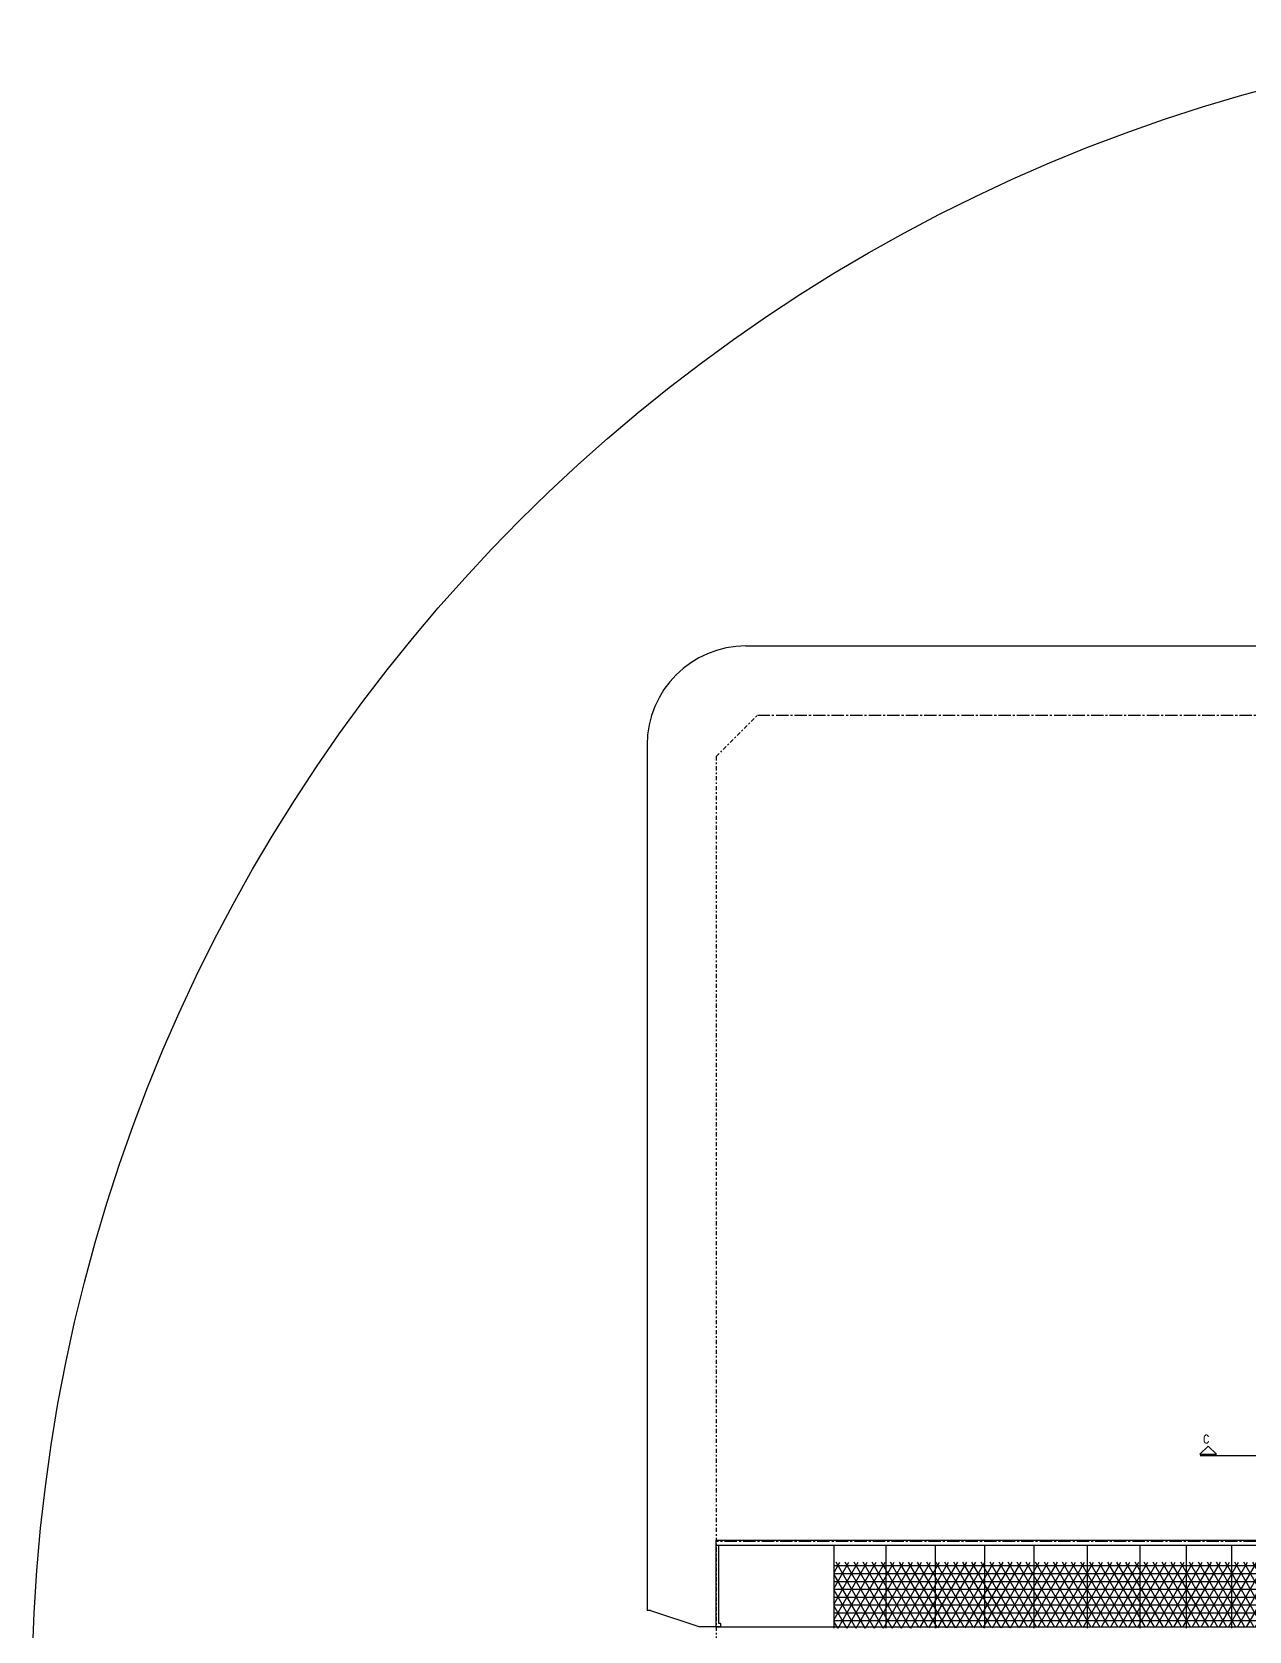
# Model space of a CAD drawing. Header units: metres. Extents: x 95 to 486, y 2972 to 3465.
# Drawn here: x 95.1 to 169, y 3226.6 to 3323.6 of the extents above; entities that cross this region are included whole.
import ezdxf

# ---------------------------------------------------------------- set-up
doc = ezdxf.new("R2010")
doc.units = ezdxf.units.M
doc.linetypes.add('CENTER2', pattern=[1.125, 0.75, -0.125, 0.125, -0.125])
doc.linetypes.add('DASHDOT2', pattern=[0.5, 0.25, -0.125, 0, -0.125])
for name, color, linetype in [('0_HOJA-CARATULA', 7, 'Continuous'), ('0_LINEAS-MEDIANERAS', 1, 'DASHDOT2'), ('0_MUROS', 7, 'Continuous'), ('A_MEDIASOMBRA', 5, 'Continuous'), ('C_COTAS', 5, 'Continuous')]:
    doc.layers.add(name, color=color, linetype=linetype)
doc.styles.add('ROMANS', font='romans.shx', dxfattribs={"width": 0.8, "height": 0.15})

msp = doc.modelspace()

# ---------------------------------------------------------------- hatches: boundary and pattern name
at = {"layer": 'A_MEDIASOMBRA'}
h = msp.add_hatch(dxfattribs=at)
h.set_pattern_fill('NET3', color=256, scale=0.15, style=0)
h.set_pattern_definition([(0, (-300.57355, 2686.17695), (0, 0.47625), []), (60, (-300.57355, 2686.17695), (-0.4124446, 0.238125), []), (120, (-300.57355, 2686.17695), (-0.4124446, -0.238125), [])])
edge = h.paths.add_edge_path()
edge.add_line((143.8061, 3226.8136), (170.7961, 3226.8136))
edge.add_line((143.8061, 3226.7336), (143.8061, 3230.7336))
edge.add_line((170.7961, 3230.7336), (143.8061, 3230.7336))
edge.add_line((170.7961, 3226.8136), (170.7961, 3230.7336))

# ---------------------------------------------------------------- linework, layer by layer
at = {"layer": '0_HOJA-CARATULA'}
msp.add_circle((196.2281, 3222.4589), 101.1095, dxfattribs=at)
at = {"layer": '0_LINEAS-MEDIANERAS'}
for q in [(139.1561, 3282.1236), (136.6561, 3221.9436)]:
    msp.add_line((136.6561, 3279.6236), q, dxfattribs=at)
at = {"layer": '0_LINEAS-MEDIANERAS', "linetype": 'CENTER2'}
for p, q in [((139.1561, 3282.1236), (232.7161, 3282.1236)), ((171.6611, 3232.0036), (136.6561, 3232.0036))]:
    msp.add_line(p, q, dxfattribs=at)
at = {"layer": '0_MUROS', "color": 4}
for p, q in [((138.4561, 3286.3236), (221.718, 3286.3236)), ((132.4561, 3280.3236), (132.4561, 3227.8136)), ((132.6561, 3227.8136), (132.4561, 3227.8136)), ((132.6561, 3227.8136), (135.6561, 3226.8136)), ((136.6561, 3226.8136), (135.6561, 3226.8136)), ((136.6561, 3226.8136), (143.8061, 3226.8136))]:
    msp.add_line(p, q, dxfattribs=at)
at = {"layer": '0_MUROS'}
for p, q in [((169.6061, 3232.0536), (136.6561, 3232.0536)), ((136.6561, 3231.7536), (136.6561, 3232.0536)), ((171.8861, 3231.7536), (136.6561, 3231.7536))]:
    msp.add_line(p, q, dxfattribs=at)
at = {"layer": '0_MUROS', "color": 1}
for p, q in [((136.6561, 3226.8136), (136.6561, 3231.7536)), ((136.8061, 3227.0136), (136.8061, 3231.7536)), ((143.8061, 3226.7336), (143.8061, 3231.7536)), ((146.9561, 3226.7336), (146.9561, 3231.7536)), ((149.9561, 3226.7336), (149.9561, 3231.7536)), ((152.9561, 3226.7336), (152.9561, 3231.7536)), ((155.9561, 3226.7336), (155.9561, 3231.7536)), ((159.1865, 3226.7336), (159.1865, 3231.7536)), ((162.3865, 3226.7336), (162.3865, 3231.7536)), ((165.1865, 3226.7336), (165.1865, 3231.7536)), ((167.9561, 3226.7336), (167.9561, 3231.7536)), ((136.9061, 3226.8136), (136.6561, 3226.8136)), ((136.9061, 3227.0136), (136.8061, 3227.0136)), ((136.9261, 3226.9936), (136.9061, 3227.0136)), ((136.9061, 3226.8136), (136.9261, 3226.8336)), ((136.9261, 3226.8336), (136.9261, 3226.9936))]:
    msp.add_line(p, q, dxfattribs=at)
at = {"layer": '0_MUROS', "color": 2}
msp.add_line((143.8061, 3230.7336), (143.8061, 3230.9336), dxfattribs=at)
at = {"layer": '0_MUROS', "color": 4}
msp.add_arc((138.4561, 3280.3236), 6, 90, 180, dxfattribs=at)
at = {"layer": 'A_MEDIASOMBRA'}
msp.add_line((143.8061, 3226.8136), (170.7961, 3226.8136), dxfattribs=at)
at = {"layer": 'C_COTAS', "color": 5}
for p, q in [((166.5138, 3237.7854), (166.0138, 3237.2854)), ((166.0138, 3237.2854), (167.0138, 3237.2854)), ((166.0265, 3237.205), (169.5265, 3237.205)), ((166.5138, 3237.7854), (167.0138, 3237.2854))]:
    msp.add_line(p, q, dxfattribs=at)

# ---------------------------------------------------------------- texts
at = {"layer": 'C_COTAS', "color": 5, "style": 'ROMANS', "width": 0.85}
msp.add_text('C', height=0.5, dxfattribs=at).set_placement((166.203, 3237.9563))

doc.saveas('drawing.dxf')
